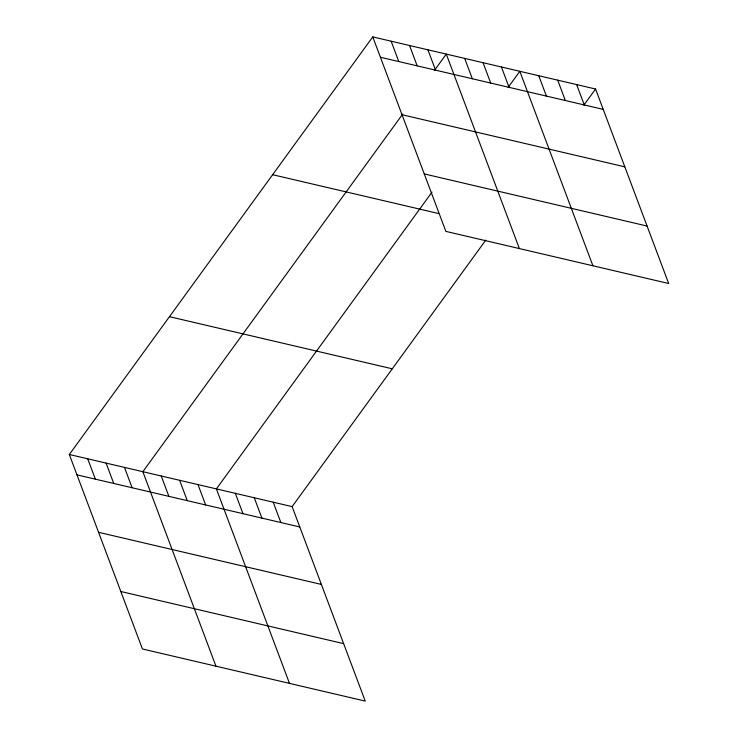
<?xml version="1.0" encoding="UTF-8"?>
<svg xmlns="http://www.w3.org/2000/svg" width="738" height="738" viewBox="0 0 738 738"><rect width="100%" height="100%" fill="white"/><g stroke="black" fill="none" stroke-linecap="round" stroke-linejoin="round"><path stroke-width="1.11" d="M69.326 454.497L292.137 506.619L365.236 701.1L142.425 648.979L69.326 454.497L372.764 36.9L595.575 89.021L668.674 283.503L445.863 231.381L372.764 36.9M402.727 114.058L142.858 471.693L215.957 666.183M434.581 70.211L446.287 54.095L519.386 248.586M432.034 192.101L216.382 488.897L289.481 683.379M508.113 87.407L519.82 71.3L592.918 265.781M292.137 506.619L485.77 240.136M583.869 105.128L595.575 89.021M380.411 57.26L603.223 109.381M402.007 114.722L624.818 166.834M424.258 173.919L647.078 226.04M272.626 174.703L438.621 213.54M169.463 316.685L392.275 368.806M76.973 474.857L299.794 526.969M98.578 532.31L321.39 584.431M120.829 591.516L343.64 643.637M576.636 84.593L584.284 104.944M557.697 80.156L565.345 100.516M538.758 75.728L546.406 96.088M501.434 67.001L509.082 87.352M483.049 62.702L490.705 83.053M464.672 58.403L472.32 78.754M427.902 49.797L435.558 70.156M409.525 45.498L417.173 65.857M391.14 41.199L398.797 61.558M273.198 502.191L280.855 522.541M254.259 497.753L261.916 518.113M235.321 493.325L242.977 513.685M197.996 484.598L205.653 504.949M179.62 480.3L187.267 500.65M161.235 475.992L168.891 496.351M124.473 467.394L132.12 487.753M106.087 463.095L113.744 483.455M87.711 458.796L95.359 479.156"/></g></svg>
